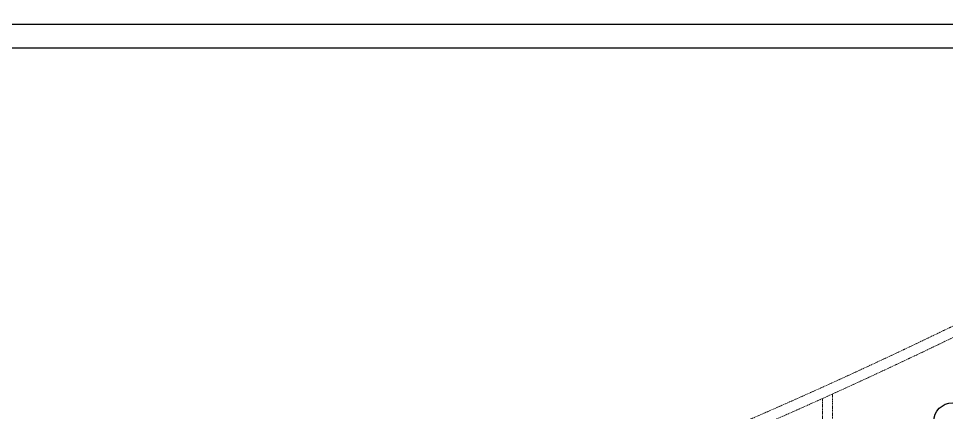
# Model space of a CAD drawing. Header units: inches. Extents: x 11 to 1053, y 2 to 902.
# Drawn here: x 679.2 to 877.1, y 818.2 to 902.1 of the extents above; entities that cross this region are included whole.
import ezdxf

# ---------------------------------------------------------------- set-up
doc = ezdxf.new("R2010")
doc.units = ezdxf.units.IN
doc.header["$MEASUREMENT"] = 0
doc.linetypes.add('DASHED', pattern=[0.75, 0.5, -0.25])
doc.linetypes.add('DASHED2', pattern=[0.375, 0.25, -0.125])
for name, color, linetype, lineweight in [('A-CRTKANO', 5, 'DASHED2', 0), ('A-GREDE', 5, 'DASHED2', 0), ('ZID', 5, 'Continuous', 30)]:
    doc.layers.add(name, color=color, linetype=linetype, lineweight=lineweight)

msp = doc.modelspace()

# ---------------------------------------------------------------- linework, layer by layer
for p, q in [((10.54, 900.9), (1053.05, 900.9)), ((35.54, 895.9), (1048.05, 895.9))]:
    msp.add_line(p, q)
at = {"layer": 'A-CRTKANO', "linetype": 'DASHED', "ltscale": 0.5}
msp.add_arc((382.21, 1860.18, 50), 1137.58, 269.94031, 302.62522, dxfattribs=at)
at = {"layer": 'A-GREDE'}
for p, q in [((852.86, 822.12, 50), (852.86, 808.22, 50)), ((850.66, 821.12, 50), (850.66, 807.26, 50))]:
    msp.add_line(p, q, dxfattribs=at)
msp.add_arc((382.21, 1860.18, 50), 1139.78, 269.94031, 302.42334, dxfattribs=at)
at = {"layer": 'ZID'}
msp.add_circle((878.43, 816.21, 50), 4, dxfattribs=at)

doc.saveas('drawing.dxf')
